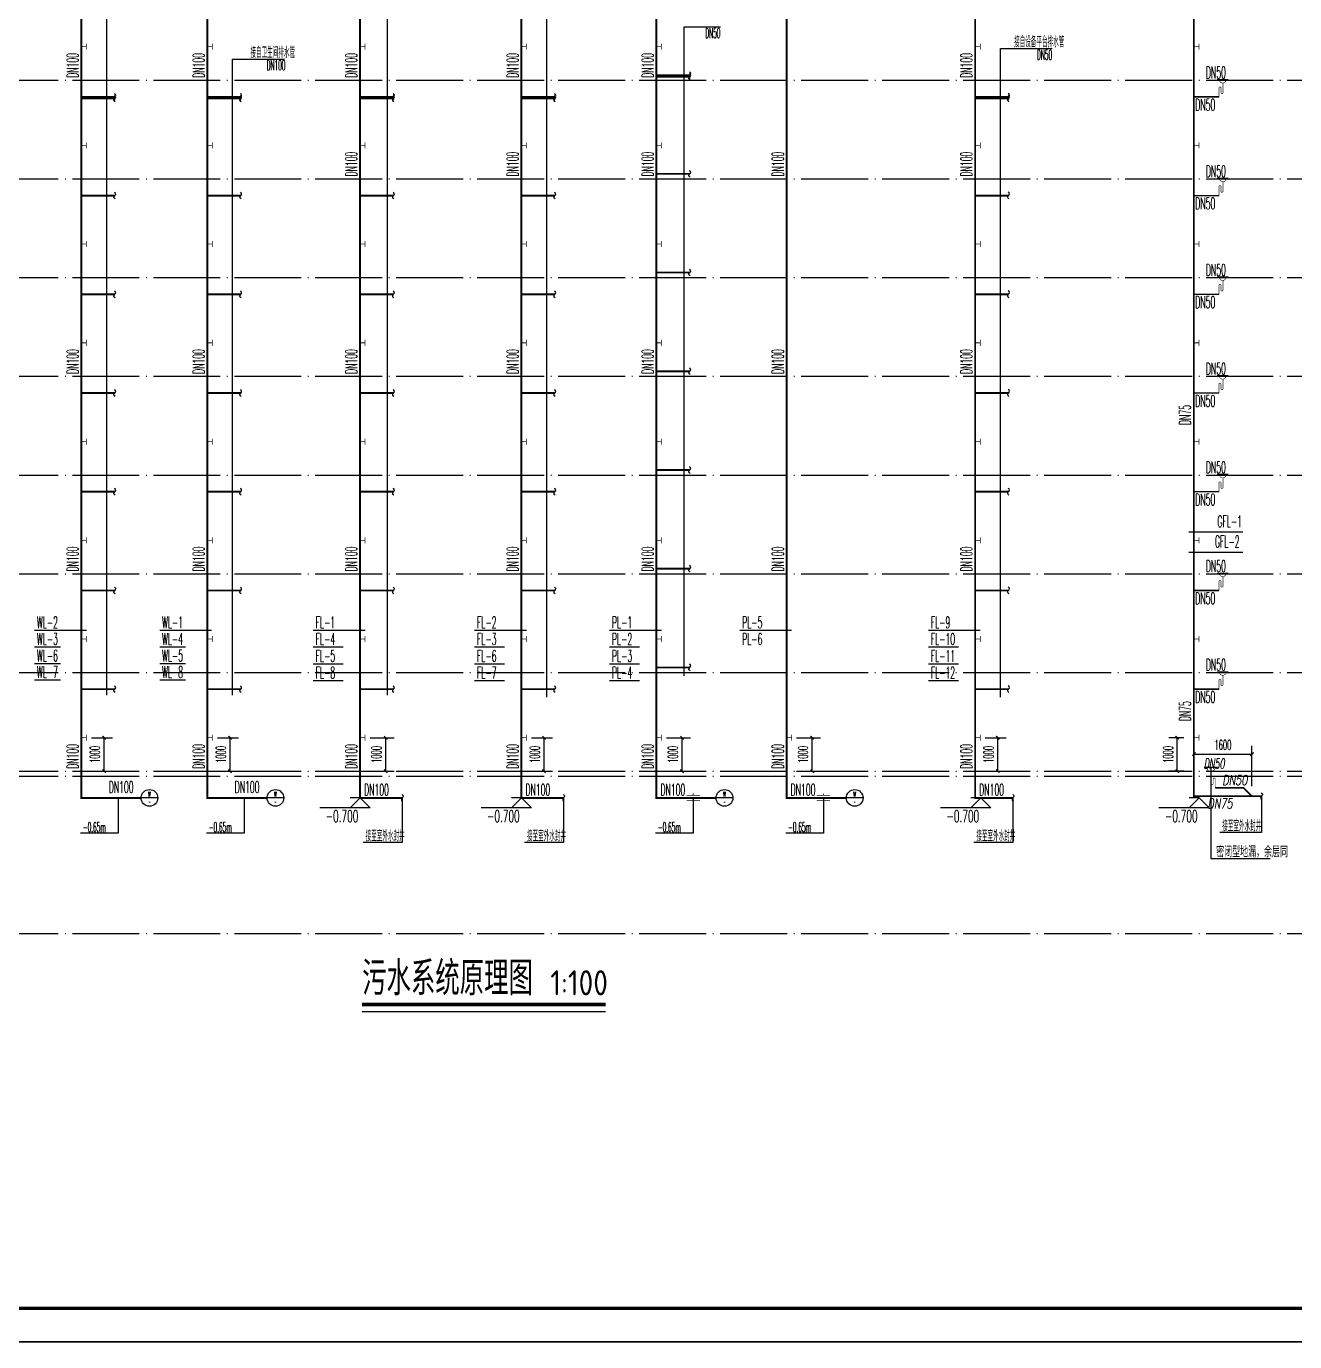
# Model space of a CAD drawing. Extents: x 27938 to 1507990, y 110129 to 923079.
# Drawn here: x 1242401 to 1280306, y 644286 to 683595 of the extents above; entities that cross this region are included whole.
import ezdxf
from ezdxf.enums import TextEntityAlignment as Align

# ---------------------------------------------------------------- set-up
doc = ezdxf.new("R2010")
doc.units = 0
doc.header["$LTSCALE"] = 1000
doc.header["$MEASUREMENT"] = 0
doc.linetypes.add('DOTE', pattern=[2.42, 2, -0.2, 0.02, -0.2])
for name, color, linetype in [('-TEXT', 3, 'Continuous'), ('DIM_SYMB', 3, 'Continuous'), ('DIM_废水', 31, 'Continuous'), ('DIM_污水', 2, 'Continuous'), ('DIM_管井排水', 5, 'Continuous'), ('DIM_阳台', 3, 'Continuous'), ('DIM_雨水', 4, 'Continuous'), ('EQUIP_污水', 7, 'Continuous'), ('EQUIP_管井排水', 7, 'Continuous'), ('PIPE-废水', 31, 'TG_F'), ('PIPE-污水', 2, 'W'), ('PIPE-管井排水', 210, 'GF'), ('PIPE-餐饮排水', 41, 'P'), ('TEXT_污水', 7, 'Continuous'), ('TWT', 7, 'Continuous'), ('TWT_DIM', 3, 'Continuous'), ('TWT_ELEV', 3, 'Continuous'), ('TWT_LEAD', 3, 'Continuous'), ('TWT_TITLE', 7, 'Continuous'), ('VALVE_污水', 7, 'Continuous'), ('WELL_污水', 2, 'Continuous'), ('图框', 140, 'Continuous')]:
    doc.layers.add(name, color=color, linetype=linetype)
doc.styles.add('_TCH_DIM_T3', font='SIMPLEX.shx', dxfattribs={"width": 0.494118, "bigfont": 'GBCBIG.shx'})
doc.styles.add('_TWT_DIM_ELE', font='SIMPLEX.shx', dxfattribs={"width": 0.7, "oblique": 9, "height": 3, "bigfont": 'aadri.shx'})
doc.styles.add('_TWT_SERIAL', font='SIMPLEX', dxfattribs={"width": 0.8, "height": 3.5, "bigfont": 'HZTXT'})
doc.styles.add('ASC', font='simplex.shx', dxfattribs={"width": 0.75, "bigfont": 'aadri.shx'})
doc.styles.add('DIM_FONT_T3', font='SIMPLEX', dxfattribs={"width": 0.705882, "bigfont": 'GBCBIG'})
doc.styles.add('HZ', font='txt', dxfattribs={"bigfont": 'hztxt'})
doc.styles.add('HZTXT2', font='simplex.shx', dxfattribs={"width": 0.8, "bigfont": 'aadri.shx'})
doc.styles.get("Standard").update_dxf_attribs({"font": 'gbenor.shx', "bigfont": 'gbcbig.shx'})
doc.styles.add('TG_LINETYPE', font='SIMPLEX', dxfattribs={"width": 0.8, "height": 3, "bigfont": 'HZTXT'})
doc.linetypes.add('GF', pattern='A,3,-0.2,["GF",Standard,S=0.25,R=0,X=-0.1,Y=-0.115],-0.35', length=3.55)
doc.linetypes.add('P', pattern='A,3,-0.2,["P",Standard,S=0.25,R=0,X=-0.1,Y=-0.115],-0.2', length=3.4)
doc.linetypes.add('TG_F', pattern='A,2,-0.3,["F",TG_LINETYPE,S=0.1,R=0,X=-0.23,Y=-0.15],0', length=2.3)
doc.linetypes.add('W', pattern='A,3,-0.2,["W",Standard,S=0.25,R=0,X=-0.1,Y=-0.115],-0.2', length=3.4)
doc.dimstyles.new('_TWT_ARCH&&100', dxfattribs={"dimtxt": 297.5, "dimasz": 100, "dimexe": 250, "dimexo": 300, "dimgap": 126.25, "dimtad": 1, "dimdec": 0, "dimzin": 0, "dimdsep": 46, "dimtxsty": '_TCH_DIM_T3', "dimblk": 'ARCHTICK', "dimcen": 0.09, "dimclrt": 7, "dimazin": 2, "dimtfac": 1, "dimtdec": 0, "dimtix": 1, "dimtmove": 2, "dimatfit": 3, "dimfxl": 1, "dimtolj": 1, "dimtzin": 0, "dimarcsym": 0})

# ---------------------------------------------------------------- blocks, each defined once
blk = doc.blocks.new('$TwtSys$00000132')
at = {"elevation": 0}
blk.add_lwpolyline([(7, -101, -0.575183), (0, 0, 0.604745), (-11, 101, 16.924828)], format="xyb", dxfattribs=at)
blk = doc.blocks.new('$TWTSYS$00000187')
blk.add_circle((0, 0, 0), 0.5)
blk = doc.blocks.new('$VALVE$00000553')
at = {"const_width": 30}
for points in [[(0, 100), (-250, 100), (-250, 100)], [(0, 100), (0, 175)], [(0, 100), (250, 100), (250, 100)], [(-250, -100), (-250, -100), (0, -100)], [(250, -100), (250, -100), (0, -100)], [(0, -175), (0, -100)]]:
    blk.add_lwpolyline(points, dxfattribs=at)
blk = doc.blocks.new('_ArchTick')
at = {"color": 0, "linetype": 'ByBlock', "const_width": 0.4}
blk.add_lwpolyline([(-0.5, -0.5), (0.5, 0.5)], dxfattribs=at)
blk = doc.blocks.new('*D233')
at = {"layer": 'Defpoints', "color": 0}
for p in [(1247810, 662336), (1248491, 662336), (1247810, 661336)]:
    blk.add_point(p, dxfattribs=at)
at = {"layer": 'TWT_DIM', "color": 0, "lineweight": -2}
for p, q in [((1248110, 662336), (1248741, 662336)), ((1248491, 661336), (1248491, 662336)), ((1248110, 661336), (1248741, 661336))]:
    blk.add_line(p, q, dxfattribs=at)
at = {"layer": 'TWT_DIM', "color": 0, "lineweight": -2, "xscale": 100, "yscale": 100, "zscale": 100}
for p, rotation in [((1248491, 662336), 90), ((1248491, 661336), 270)]:
    blk.add_blockref('_ArchTick', p, dxfattribs=dict(at, rotation=rotation))
at = {"layer": 'TWT_DIM', "color": 7, "insert": (1248216, 661836), "char_height": 297.5, "attachment_point": 5, "rotation": 90, "style": '_TCH_DIM_T3'}
blk.add_mtext('\\A1;1000', dxfattribs=at)
blk = doc.blocks.new('*D238')
at = {"layer": 'Defpoints', "color": 0}
for p in [(1244046, 662336), (1244727, 662336), (1244046, 661336)]:
    blk.add_point(p, dxfattribs=at)
at = {"layer": 'TWT_DIM', "color": 0, "lineweight": -2}
for p, q in [((1244346, 662336), (1244977, 662336)), ((1244727, 661336), (1244727, 662336)), ((1244346, 661336), (1244977, 661336))]:
    blk.add_line(p, q, dxfattribs=at)
at = {"layer": 'TWT_DIM', "color": 0, "lineweight": -2, "xscale": 100, "yscale": 100, "zscale": 100}
for p, rotation in [((1244727, 662336), 90), ((1244727, 661336), 270)]:
    blk.add_blockref('_ArchTick', p, dxfattribs=dict(at, rotation=rotation))
at = {"layer": 'TWT_DIM', "color": 7, "insert": (1244452, 661836), "char_height": 297.5, "attachment_point": 5, "rotation": 90, "style": '_TCH_DIM_T3'}
blk.add_mtext('\\A1;1000', dxfattribs=at)
blk = doc.blocks.new('*D240')
at = {"layer": 'Defpoints', "color": 0}
for p in [(1265121, 662336), (1265887, 662336), (1265121, 661336)]:
    blk.add_point(p, dxfattribs=at)
at = {"layer": 'TWT_DIM', "color": 0, "lineweight": -2}
for p, q in [((1265421, 662336), (1266137, 662336)), ((1265887, 661336), (1265887, 662336)), ((1265421, 661336), (1266137, 661336))]:
    blk.add_line(p, q, dxfattribs=at)
at = {"layer": 'TWT_DIM', "color": 0, "lineweight": -2, "xscale": 100, "yscale": 100, "zscale": 100}
for p, rotation in [((1265887, 662336), 90), ((1265887, 661336), 270)]:
    blk.add_blockref('_ArchTick', p, dxfattribs=dict(at, rotation=rotation))
at = {"layer": 'TWT_DIM', "color": 7, "insert": (1265612, 661836), "char_height": 297.5, "attachment_point": 5, "rotation": 90, "style": '_TCH_DIM_T3'}
blk.add_mtext('\\A1;1000', dxfattribs=at)
blk = doc.blocks.new('*D336')
at = {"layer": 'Defpoints', "color": 0}
for p in [(1270757, 662336), (1271433, 662336), (1270757, 661336)]:
    blk.add_point(p, dxfattribs=at)
at = {"layer": 'TWT_DIM', "color": 0, "lineweight": -2}
for p, q in [((1271057, 662336), (1271683, 662336)), ((1271433, 661336), (1271433, 662336)), ((1271057, 661336), (1271683, 661336))]:
    blk.add_line(p, q, dxfattribs=at)
at = {"layer": 'TWT_DIM', "color": 0, "lineweight": -2, "xscale": 100, "yscale": 100, "zscale": 100}
for p, rotation in [((1271433, 662336), 90), ((1271433, 661336), 270)]:
    blk.add_blockref('_ArchTick', p, dxfattribs=dict(at, rotation=rotation))
at = {"layer": 'TWT_DIM', "color": 7, "insert": (1271158, 661836), "char_height": 297.5, "attachment_point": 5, "rotation": 90, "style": '_TCH_DIM_T3'}
blk.add_mtext('\\A1;1000', dxfattribs=at)
blk = doc.blocks.new('*D338')
at = {"layer": 'Defpoints', "color": 0}
for p in [(1252375, 662336), (1253141, 662336), (1252375, 661336)]:
    blk.add_point(p, dxfattribs=at)
at = {"layer": 'TWT_DIM', "color": 0, "lineweight": -2}
for p, q in [((1252675, 662336), (1253391, 662336)), ((1253141, 661336), (1253141, 662336)), ((1252675, 661336), (1253391, 661336))]:
    blk.add_line(p, q, dxfattribs=at)
at = {"layer": 'TWT_DIM', "color": 0, "lineweight": -2, "xscale": 100, "yscale": 100, "zscale": 100}
for p, rotation in [((1253141, 662336), 90), ((1253141, 661336), 270)]:
    blk.add_blockref('_ArchTick', p, dxfattribs=dict(at, rotation=rotation))
at = {"layer": 'TWT_DIM', "color": 7, "insert": (1252866, 661836), "char_height": 297.5, "attachment_point": 5, "rotation": 90, "style": '_TCH_DIM_T3'}
blk.add_mtext('\\A1;1000', dxfattribs=at)
blk = doc.blocks.new('*D339')
at = {"layer": 'Defpoints', "color": 0}
for p in [(1261230, 662336), (1261997, 662336), (1261230, 661336)]:
    blk.add_point(p, dxfattribs=at)
at = {"layer": 'TWT_DIM', "color": 0, "lineweight": -2}
for p, q in [((1261530, 662336), (1262247, 662336)), ((1261997, 661336), (1261997, 662336)), ((1261530, 661336), (1262247, 661336))]:
    blk.add_line(p, q, dxfattribs=at)
at = {"layer": 'TWT_DIM', "color": 0, "lineweight": -2, "xscale": 100, "yscale": 100, "zscale": 100}
for p, rotation in [((1261997, 662336), 90), ((1261997, 661336), 270)]:
    blk.add_blockref('_ArchTick', p, dxfattribs=dict(at, rotation=rotation))
at = {"layer": 'TWT_DIM', "color": 7, "insert": (1261722, 661836), "char_height": 297.5, "attachment_point": 5, "rotation": 90, "style": '_TCH_DIM_T3'}
blk.add_mtext('\\A1;1000', dxfattribs=at)
blk = doc.blocks.new('*D340')
at = {"layer": 'Defpoints', "color": 0}
for p in [(1257196, 662336), (1257872, 662336), (1257196, 661336)]:
    blk.add_point(p, dxfattribs=at)
at = {"layer": 'TWT_DIM', "color": 0, "lineweight": -2}
for p, q in [((1257496, 662336), (1258122, 662336)), ((1257872, 661336), (1257872, 662336)), ((1257496, 661336), (1258122, 661336))]:
    blk.add_line(p, q, dxfattribs=at)
at = {"layer": 'TWT_DIM', "color": 0, "lineweight": -2, "xscale": 100, "yscale": 100, "zscale": 100}
for p, rotation in [((1257872, 662336), 90), ((1257872, 661336), 270)]:
    blk.add_blockref('_ArchTick', p, dxfattribs=dict(at, rotation=rotation))
at = {"layer": 'TWT_DIM', "color": 7, "insert": (1257597, 661836), "char_height": 297.5, "attachment_point": 5, "rotation": 90, "style": '_TCH_DIM_T3'}
blk.add_mtext('\\A1;1000', dxfattribs=at)
blk = doc.blocks.new('$ATTACHMENT$00000073')
at = {"const_width": 20}
for points in [[(0, 0), (150, 0)], [(150, 90), (150, -90)]]:
    blk.add_lwpolyline(points, dxfattribs=at)
blk = doc.blocks.new('$ATTACHMENT$00000066')
blk.add_line((-212, 500), (188, 500))
at = {"const_width": 20}
blk.add_lwpolyline([(-134, 500, 1.067664), (116, 500)], format="xyb", dxfattribs=at)
at = {"const_width": 30}
blk.add_lwpolyline([(0, 367), (0, 0)], dxfattribs=at)
at = {"style": 'HZ', "width": 0.7, "flags": 1}
for tag in ['UNIT', 'WHAT', 'SPEC']:
    blk.add_attdef(tag, (0, 0), '', height=0.001, dxfattribs=at)
blk = doc.blocks.new('*D1343')
at = {"layer": 'Defpoints', "color": 0}
for p in [(1276952.82848, 688435.856), (1277546.108, 688435.856), (1277546.108, 687835.856)]:
    blk.add_point(p, dxfattribs=at)
at = {"layer": 'TWT_DIM', "color": 0, "lineweight": -2}
for p, q in [((1277246.108, 688435.856), (1276702.82848, 688435.856)), ((1276952.82848, 688435.856), (1276952.82848, 688535.856)), ((1276952.82848, 687835.856), (1276952.82848, 688435.856)), ((1277246.108, 687835.856), (1276702.82848, 687835.856)), ((1276952.82848, 687835.856), (1276952.82848, 687735.856))]:
    blk.add_line(p, q, dxfattribs=at)
at = {"layer": 'TWT_DIM', "color": 0, "lineweight": -2, "xscale": 100, "yscale": 100, "zscale": 100}
for p, rotation in [((1276952.82848, 688435.856), 270), ((1276952.82848, 687835.856), 90)]:
    blk.add_blockref('_ArchTick', p, dxfattribs=dict(at, rotation=rotation))
at = {"layer": 'TWT_DIM', "color": 7, "insert": (1276677.82848, 688135.856), "char_height": 297.5, "attachment_point": 5, "rotation": 90, "style": '_TCH_DIM_T3'}
blk.add_mtext('\\A1;600', dxfattribs=at)
blk = doc.blocks.new('$Attachment$00000070')
for p, q in [((28, 3), (-130, 161)), ((-129, 101), (32, 263)), ((-94, 39), (94, 228)), ((94, 39), (-94, 228)), ((129, 101), (-32, 263)), ((-28, 3), (130, 161))]:
    blk.add_line(p, q)
blk.add_circle((0, 133), 133)
blk = doc.blocks.new('$ATTACHMENT$00000120')
blk.add_blockref('$Attachment$00000070', (0, -133))
blk = doc.blocks.new('*D1344')
at = {"layer": 'Defpoints', "color": 0}
for p in [(1279281.567, 661844.62), (1277546.108, 660585.856), (1279281.567, 660585.856)]:
    blk.add_point(p, dxfattribs=at)
at = {"layer": 'DIM_管井排水', "color": 0, "lineweight": -2}
for p, q in [((1277546.108, 660885.856), (1277546.108, 662094.62)), ((1279281.567, 660885.856), (1279281.567, 662094.62)), ((1277546.108, 661844.62), (1279281.567, 661844.62))]:
    blk.add_line(p, q, dxfattribs=at)
at = {"layer": 'DIM_管井排水', "color": 0, "lineweight": -2, "xscale": 100, "yscale": 100, "zscale": 100, "rotation": 180}
blk.add_blockref('_ArchTick', (1277546.108, 661844.62), dxfattribs=at)
at = {"layer": 'DIM_管井排水', "color": 0, "lineweight": -2, "xscale": 100, "yscale": 100, "zscale": 100}
blk.add_blockref('_ArchTick', (1279281.567, 661844.62), dxfattribs=at)
at = {"layer": 'DIM_管井排水', "color": 7, "insert": (1278413.8375, 662119.62), "char_height": 297.5, "attachment_point": 5, "style": '_TCH_DIM_T3'}
blk.add_mtext('\\A1;1600', dxfattribs=at)
blk = doc.blocks.new('*D1345')
at = {"layer": 'Defpoints', "color": 0}
for p in [(1277051, 662336), (1277546, 662336), (1277546, 661336)]:
    blk.add_point(p, dxfattribs=at)
at = {"layer": 'TWT_DIM', "color": 0, "lineweight": -2}
for p, q in [((1277246, 662336), (1276801, 662336)), ((1277051, 661336), (1277051, 662336)), ((1277246, 661336), (1276801, 661336))]:
    blk.add_line(p, q, dxfattribs=at)
at = {"layer": 'TWT_DIM', "color": 0, "lineweight": -2, "xscale": 100, "yscale": 100, "zscale": 100}
for p, rotation in [((1277051, 662336), 90), ((1277051, 661336), 270)]:
    blk.add_blockref('_ArchTick', p, dxfattribs=dict(at, rotation=rotation))
at = {"layer": 'TWT_DIM', "color": 7, "insert": (1276776, 661836), "char_height": 297.5, "attachment_point": 5, "rotation": 90, "style": '_TCH_DIM_T3'}
blk.add_mtext('\\A1;1000', dxfattribs=at)
blk = doc.blocks.new('$ATTACHMENT$00000055')
at = {"const_width": 30}
blk.add_lwpolyline([(0, 0), (0, 456, 0.75), (-100, 456), (-100, 202, -0.75), (-200, 202), (-200, 540)], format="xyb", dxfattribs=at)
blk = doc.blocks.new('A$C07307EEA')
at = {"layer": 'PIPE-管井排水'}
for points in [[(0, -750), (0, -772.5), (-22.5, -772.5)], [(0, -750), (-22.5, -750), (-22.5, -772.5)], [(0, -750), (-22.5, -750), (-22.5, -772.5)], [(0, -750), (0, -772.5), (-22.5, -772.5)], [(1485.5, -500), (1485.5, -477.5), (1494.8, -477.5)], [(1485.5, -500), (1501.4, -484.1), (1494.8, -477.5)]]:
    blk.add_hatch(color=256, dxfattribs=at).paths.add_polyline_path(points)
at = {"layer": 'DIM_管井排水'}
for p, q in [((-150, 7148), (1468.4, 7148)), ((-150, 6548), (1468.4, 6548))]:
    blk.add_line(p, q, dxfattribs=at)
at = {"layer": 'DIM_阳台'}
for p, q in [((2020.9, -750), (2020.9, -1834.8)), ((2020.9, -1834.8), (777.4, -1834.8))]:
    blk.add_line(p, q, dxfattribs=at)
at = {"layer": 'PIPE-管井排水', "const_width": 45}
for points in [[(0, 27150), (0, 24750)], [(0, 24600), (0, 25950)], [(0, 23100), (0, 24600)], [(0, 21650), (0, 23100)], [(0, 23100), (750, 23100)], [(0, 20150), (0, 21650)], [(0, 20150), (750, 20150)], [(0, 18700), (0, 20150)], [(0, 17200), (0, 18700)], [(0, 17200), (750, 17200)], [(0, 15750), (0, 17200)], [(0, 14250), (0, 15750)], [(0, 14250), (750, 14250)], [(0, 12800), (0, 14250)], [(0, 11300), (0, 12800)], [(0, 11300), (750, 11300)], [(0, 9850), (0, 11300)], [(0, 8350), (0, 9850)], [(0, 8350), (750, 8350)], [(0, 6900), (0, 8350)], [(0, 5400), (0, 6900)], [(0, 5400), (750, 5400)], [(0, 3950), (0, 5400)], [(0, 2450), (0, 3950)], [(0, 2450), (750, 2450)], [(0, 1000), (0, 2450)], [(0, -750), (0, 1000)], [(0, -750), (1735.5, -750)], [(637.6, -500), (1485.5, -500)], [(1735.5, -750), (2021.2, -750)]]:
    blk.add_lwpolyline(points, dxfattribs=at)
at = {"layer": 'PIPE-管井排水', "ltscale": 0.5, "const_width": 45}
blk.add_lwpolyline([(1485.5, -500), (1735.5, -750)], dxfattribs=at)
at = {"layer": 'TWT_ELEV'}
for p, q in [((459.4, -1100), (-1042, -1100)), ((159.4, -800), (-140.6, -1100)), ((159.4, -800), (-140.6, -800)), ((159.4, -800), (459.4, -1100))]:
    blk.add_line(p, q, dxfattribs=at)
at = {"layer": 'TWT_LEAD'}
for p, q in [((508.5, 112.8), (508.5, -2610.9)), ((508.5, -2610.9), (2281.8, -2610.9))]:
    blk.add_line(p, q, dxfattribs=at)
at = {"layer": 'EQUIP_污水'}
for name, p in [('$ATTACHMENT$00000120', (0, 27233.3)), ('$ATTACHMENT$00000073', (0, 24600)), ('$ATTACHMENT$00000073', (0, 21650)), ('$ATTACHMENT$00000073', (0, 18700)), ('$ATTACHMENT$00000073', (0, 15750)), ('$ATTACHMENT$00000073', (0, 12800)), ('$ATTACHMENT$00000073', (0, 9850)), ('$ATTACHMENT$00000073', (0, 6900)), ('$ATTACHMENT$00000073', (0, 3950)), ('$ATTACHMENT$00000073', (0, 1000)), ('$ATTACHMENT$00000066', (517.6, -379))]:
    blk.add_blockref(name, p, dxfattribs=at)
for name, p, xscale, yscale, zscale in [('$ATTACHMENT$00000066', (870, 23221), 0.8, 0.8, 0.8), ('$ATTACHMENT$00000066', (870, 20271), 0.8, 0.8, 0.8), ('$ATTACHMENT$00000066', (870, 17321), 0.8, 0.8, 0.8), ('$ATTACHMENT$00000066', (870, 14371), 0.8, 0.8, 0.8), ('$ATTACHMENT$00000066', (870, 11421), 0.8, 0.8, 0.8), ('$ATTACHMENT$00000066', (870, 8471), 0.8, 0.8, 0.8), ('$ATTACHMENT$00000066', (870, 5521), 0.8, 0.8, 0.8), ('$ATTACHMENT$00000066', (870, 2571), 0.8, 0.8, 0.8), ('$ATTACHMENT$00000055', (637.6, -500), 0.6, 0.6, 0.6)]:
    blk.add_blockref(name, p, dxfattribs=dict(at, xscale=xscale, yscale=yscale, zscale=zscale))
at = {"layer": 'EQUIP_污水', "xscale": 0.6, "yscale": -0.6, "zscale": 0.6, "rotation": 180}
for p in [(750, 23100), (750, 20150), (750, 17200), (750, 14250), (750, 11300), (750, 8350), (750, 5400), (750, 2450)]:
    blk.add_blockref('$ATTACHMENT$00000055', p, dxfattribs=at)
at = {"layer": 'EQUIP_管井排水', "rotation": 180}
blk.add_blockref('$TwtSys$00000132', (2021.2, -750), dxfattribs=at)
at = {"layer": '-TEXT', "color": 7, "style": 'ASC', "oblique": 9, "width": 0.58}
blk.add_text('DN50', height=300, dxfattribs=at).set_placement((605, 225.5), align=Align.MIDDLE)
at = {"style": 'HZ', "text_generation_flag": 4, "width": 0.7, "flags": 1}
for tag in ['UNIT', 'SPEC', 'WHAT']:
    blk.add_attdef(tag, (870, 2571), '', height=0.001, rotation=180, dxfattribs=at)
at = {"layer": 'DIM_管井排水', "color": 7, "style": '_TWT_SERIAL', "width": 0.48}
for p in [(-89.2, 25243.7), (-89.2, 10343.7), (-89.2, 1493.7)]:
    blk.add_text('DN75', height=350, rotation=90, dxfattribs=at).set_placement(p)
for s, p in [('DN50', (360.9, 23653.5)), ('DN50', (43.1, 22690.5)), ('DN50', (360.9, 20703.5)), ('DN50', (43.1, 19740.5)), ('DN50', (360.9, 17753.5)), ('DN50', (43.1, 16790.5)), ('DN50', (360.9, 14803.5)), ('DN50', (43.1, 13840.5)), ('DN50', (360.9, 11853.5)), ('DN50', (43.1, 10890.5)), ('DN50', (360.9, 8903.5)), ('DN50', (43.1, 7940.5)), ('GFL-1', (702.4, 7288)), ('GFL-2', (630.4, 6688)), ('DN50', (360.9, 5953.5)), ('DN50', (43.1, 4990.5)), ('DN50', (360.9, 3003.5)), ('DN50', (43.1, 2040.5))]:
    blk.add_text(s, height=350, dxfattribs=at).set_placement(p)
at = {"layer": 'DIM_阳台', "color": 7, "style": '_TCH_DIM_T3', "width": 0.494118}
blk.add_text('接至室外水封井', height=337.59, dxfattribs=at).set_placement((847.4, -1799.8))
at = {"layer": 'TEXT_污水', "color": 7, "style": 'HZTXT2', "oblique": 9, "width": 0.7}
for s, p in [('DN50', (851, -416.7)), ('DN75', (409.6, -1115.5))]:
    blk.add_text(s, height=300, dxfattribs=at).set_placement(p)
at = {"layer": 'TWT_ELEV', "color": 7, "style": '_TWT_DIM_ELE', "width": 0.56}
blk.add_text('-0.700', height=350, dxfattribs=at).set_placement((-864.3, -1520))
at = {"layer": 'TWT_LEAD', "color": 7, "style": 'DIM_FONT_T3', "width": 0.705882}
blk.add_text('密闭型地漏，余层同', height=337.59, dxfattribs=at).set_placement((668.2, -2575.9))
at = {"layer": 'DIM_管井排水'}
dim = blk.add_aligned_dim(p1=(0, -750), p2=(1735.5, -750), distance=1258.8, text='1600', dimstyle='_TWT_ARCH&&100', dxfattribs=at)
dim.commit()
dim.dimension.update_dxf_attribs({"geometry": '*D1344', "text_midpoint": (867.7, 783.8), "insert": (-1277546.1, -661335.9)})
at = {"layer": 'TWT_DIM'}
for p1, p2, distance, picture, middle in [((0, 26500), (0, 27100), 593.3, '*D1343', (-868.3, 26800)), ((0, 0), (0, 1000), 495.2, '*D1345', (-770.2, 500))]:
    dim = blk.add_aligned_dim(p1=p1, p2=p2, distance=distance, dimstyle='_TWT_ARCH&&100', dxfattribs=at)
    dim.commit()
    dim.dimension.update_dxf_attribs({"geometry": picture, "text_midpoint": middle, "insert": (-1277546.1, -661335.9)})

msp = doc.modelspace()

# ---------------------------------------------------------------- hatches: boundary and pattern name
at = {"layer": 'PIPE-废水'}
for points in [[(1252374.9, 660535.9), (1252347.4, 660535.9), (1252347.4, 660508.4)], [(1252374.9, 660535.9), (1252374.9, 660508.4), (1252347.4, 660508.4)], [(1257196.2, 660535.9), (1257168.7, 660535.9), (1257168.7, 660508.4)], [(1257196.2, 660535.9), (1257196.2, 660508.4), (1257168.7, 660508.4)], [(1270757, 660535.9), (1270757, 660508.4), (1270729.5, 660508.4)], [(1270757, 660535.9), (1270729.5, 660535.9), (1270729.5, 660508.4)]]:
    msp.add_hatch(color=256, dxfattribs=at).paths.add_polyline_path(points)
at = {"layer": 'PIPE-污水'}
for points in [[(1244046.3, 660535.9), (1244046.3, 660508.4), (1244018.8, 660508.4)], [(1244046.3, 660535.9), (1244018.8, 660535.9), (1244018.8, 660508.4)], [(1247809.9, 660535.9), (1247809.9, 660508.4), (1247782.4, 660508.4)], [(1247809.9, 660535.9), (1247782.4, 660535.9), (1247782.4, 660508.4)]]:
    msp.add_hatch(color=256, dxfattribs=at).paths.add_polyline_path(points)
at = {"layer": 'PIPE-餐饮排水'}
for points in [[(1261230.5, 660535.9), (1261203, 660535.9), (1261203, 660508.4)], [(1261230.5, 660535.9), (1261230.5, 660508.4), (1261203, 660508.4)], [(1265121.2, 660535.9), (1265093.7, 660535.9), (1265093.7, 660508.4)], [(1265121.2, 660535.9), (1265121.2, 660508.4), (1265093.7, 660508.4)]]:
    msp.add_hatch(color=256, dxfattribs=at).paths.add_polyline_path(points)

# ---------------------------------------------------------------- linework, layer by layer
at = {"layer": 'DIM_SYMB', "const_width": 105}
msp.add_lwpolyline([(1252436.2, 654360.1), (1259709.8, 654360.1)], dxfattribs=at)
at = {"layer": 'DIM_SYMB'}
msp.add_lwpolyline([(1252436.2, 654150.1), (1259709.8, 654150.1)], dxfattribs=at)
at = {"layer": 'DIM_废水'}
for p, q in [((1252524.9, 665536.3), (1250977.4, 665536.3)), ((1257346.2, 665536.3), (1255798.7, 665536.3)), ((1270907, 665536.3), (1269359.6, 665536.3)), ((1251874.9, 665036.3), (1250977.4, 665036.3)), ((1256696.2, 665036.3), (1255798.7, 665036.3)), ((1270257, 665036.3), (1269359.6, 665036.3)), ((1251874.9, 664536.3), (1250977.4, 664536.3)), ((1256696.2, 664536.3), (1255798.7, 664536.3)), ((1270257, 664536.3), (1269359.6, 664536.3)), ((1251874.9, 664036.3), (1250977.4, 664036.3)), ((1256696.2, 664036.3), (1255798.7, 664036.3)), ((1270257, 664036.3), (1269359.6, 664036.3))]:
    msp.add_line(p, q, dxfattribs=at)
at = {"layer": 'DIM_污水'}
for p, q in [((1244196.3, 665536.3), (1242648.8, 665536.3)), ((1247936.2, 665536.3), (1246388.7, 665536.3)), ((1261380.5, 665536.3), (1259833.1, 665536.3)), ((1265271.2, 665536.3), (1263723.8, 665536.3)), ((1243422.5, 665041.1), (1242648.8, 665041.1)), ((1247162.4, 665041.1), (1246388.7, 665041.1)), ((1260730.5, 665036.3), (1259833.1, 665036.3)), ((1243422.5, 664546), (1242648.8, 664546)), ((1247162.4, 664546), (1246388.7, 664546)), ((1260730.5, 664536.3), (1259833.1, 664536.3)), ((1243422.5, 664050.9), (1242648.8, 664050.9)), ((1247162.4, 664050.9), (1246388.7, 664050.9)), ((1260730.5, 664036.3), (1259833.1, 664036.3)), ((1246331.5, 660535.9), (1245831.5, 660535.9)), ((1250095.2, 660535.9), (1249595.2, 660535.9)), ((1263515.8, 660535.9), (1263015.8, 660535.9)), ((1267406.5, 660535.9), (1266906.5, 660535.9))]:
    msp.add_line(p, q, dxfattribs=at)
for centre in [(1246081.5, 660535.9), (1249845.2, 660535.9), (1263265.8, 660535.9), (1267156.5, 660535.9)]:
    msp.add_circle(centre, 250, dxfattribs=at)
at = {"layer": 'DIM_阳台'}
for p, q in [((1245147, 660535.9), (1245147, 659479.4)), ((1248910.7, 660535.9), (1248910.7, 659479.4)), ((1253637.1, 660535.9), (1253637.1, 659201)), ((1258458.3, 660535.9), (1258458.3, 659201)), ((1262331.2, 660535.9), (1262331.2, 659479.4)), ((1266222, 660535.9), (1266222, 659479.4)), ((1271887, 660535.9), (1271887, 659201)), ((1245147, 659479.4), (1244021.5, 659479.4)), ((1248910.7, 659479.4), (1247785.2, 659479.4)), ((1262331.2, 659479.4), (1261205.7, 659479.4)), ((1266222, 659479.4), (1265096.5, 659479.4)), ((1253637.1, 659201), (1252471.5, 659201)), ((1258458.3, 659201), (1257292.8, 659201)), ((1271887, 659201), (1270721.5, 659201))]:
    msp.add_line(p, q, dxfattribs=at)
at = {"layer": 'DIM_雨水'}
for p, q in [((1244803.3, 663610.3), (1244803.3, 686180.1)), ((1253189.9, 663603.1), (1253189.9, 686162.7)), ((1257952.4, 663542.8), (1257952.4, 686181.1)), ((1262058.4, 664188.2), (1262058.4, 683577.9)), ((1262058.4, 683577.9), (1263142.8, 683577.9)), ((1271513.3, 663542.8), (1271513.3, 682928.6)), ((1271513.3, 682928.6), (1273056.1, 682928.6)), ((1248567, 663610.3), (1248567, 682613.3)), ((1248567, 682613.3), (1250114.1, 682613.3))]:
    msp.add_line(p, q, dxfattribs=at)
at = {"layer": 'PIPE-废水', "const_width": 55}
for points in [[(1270757, 682985.9), (1270757, 687335.9)], [(1252374.9, 682985.9), (1252374.9, 684435.9)], [(1257196.2, 682985.9), (1257196.2, 684435.9)], [(1252374.9, 681485.9), (1252374.9, 682985.9)], [(1257196.2, 681485.9), (1257196.2, 682985.9)], [(1270757, 681485.9), (1270757, 682985.9)], [(1252374.9, 681485.9), (1253374.9, 681485.9)], [(1252374.9, 681435.9), (1252374.9, 681485.9)], [(1252374.9, 680035.9), (1252374.9, 681435.9)], [(1252374.9, 681435.9), (1253374.9, 681435.9)], [(1257196.2, 681485.9), (1258196.2, 681485.9)], [(1257196.2, 681435.9), (1257196.2, 681485.9)], [(1257196.2, 680035.9), (1257196.2, 681435.9)], [(1257196.2, 681435.9), (1258196.2, 681435.9)], [(1270757, 681485.9), (1271757, 681485.9)], [(1270757, 681435.9), (1270757, 681485.9)], [(1270757, 680035.9), (1270757, 681435.9)], [(1270757, 681435.9), (1271757, 681435.9)], [(1252374.9, 678535.9), (1252374.9, 680035.9)], [(1257196.2, 678535.9), (1257196.2, 680035.9)], [(1270757, 678535.9), (1270757, 680035.9)], [(1252374.9, 678535.9), (1253374.9, 678535.9)], [(1252374.9, 677085.9), (1252374.9, 678535.9)], [(1257196.2, 678535.9), (1258196.2, 678535.9)], [(1257196.2, 677085.9), (1257196.2, 678535.9)], [(1270757, 678535.9), (1271757, 678535.9)], [(1270757, 677085.9), (1270757, 678535.9)], [(1252374.9, 675585.9), (1252374.9, 677085.9)], [(1257196.2, 675585.9), (1257196.2, 677085.9)], [(1270757, 675585.9), (1270757, 677085.9)], [(1252374.9, 675585.9), (1253374.9, 675585.9)], [(1252374.9, 674135.9), (1252374.9, 675585.9)], [(1257196.2, 675585.9), (1258196.2, 675585.9)], [(1257196.2, 674135.9), (1257196.2, 675585.9)], [(1270757, 675585.9), (1271757, 675585.9)], [(1270757, 674135.9), (1270757, 675585.9)], [(1252374.9, 672635.9), (1252374.9, 674135.9)], [(1257196.2, 672635.9), (1257196.2, 674135.9)], [(1270757, 672635.9), (1270757, 674135.9)], [(1252374.9, 672635.9), (1253374.9, 672635.9)], [(1252374.9, 671185.9), (1252374.9, 672635.9)], [(1257196.2, 672635.9), (1258196.2, 672635.9)], [(1257196.2, 671185.9), (1257196.2, 672635.9)], [(1270757, 672635.9), (1271757, 672635.9)], [(1270757, 671185.9), (1270757, 672635.9)], [(1252374.9, 669685.9), (1252374.9, 671185.9)], [(1257196.2, 669685.9), (1257196.2, 671185.9)], [(1270757, 669685.9), (1270757, 671185.9)], [(1252374.9, 669685.9), (1253374.9, 669685.9)], [(1252374.9, 668235.9), (1252374.9, 669685.9)], [(1257196.2, 669685.9), (1258196.2, 669685.9)], [(1257196.2, 668235.9), (1257196.2, 669685.9)], [(1270757, 669685.9), (1271757, 669685.9)], [(1270757, 668235.9), (1270757, 669685.9)], [(1252374.9, 666735.9), (1252374.9, 668235.9)], [(1257196.2, 666735.9), (1257196.2, 668235.9)], [(1270757, 666735.9), (1270757, 668235.9)], [(1252374.9, 666735.9), (1253374.9, 666735.9)], [(1252374.9, 665285.9), (1252374.9, 666735.9)], [(1257196.2, 666735.9), (1258196.2, 666735.9)], [(1257196.2, 665285.9), (1257196.2, 666735.9)], [(1270757, 666735.9), (1271757, 666735.9)], [(1270757, 665285.9), (1270757, 666735.9)], [(1252374.9, 663785.9), (1252374.9, 665285.9)], [(1257196.2, 663785.9), (1257196.2, 665285.9)], [(1270757, 663785.9), (1270757, 665285.9)], [(1252374.9, 663785.9), (1253374.9, 663785.9)], [(1252374.9, 662335.9), (1252374.9, 663785.9)], [(1257196.2, 663785.9), (1258196.2, 663785.9)], [(1257196.2, 662335.9), (1257196.2, 663785.9)], [(1270757, 663785.9), (1271757, 663785.9)], [(1270757, 662335.9), (1270757, 663785.9)], [(1252374.9, 660535.9), (1252374.9, 662335.9)], [(1257196.2, 660535.9), (1257196.2, 662335.9)], [(1270757, 660535.9), (1270757, 662335.9)], [(1252374.9, 660535.9), (1253637.1, 660535.9)], [(1257196.2, 660535.9), (1258458.3, 660535.9)], [(1270757, 660535.9), (1271887, 660535.9)]]:
    msp.add_lwpolyline(points, dxfattribs=at)
at = {"layer": 'PIPE-污水', "const_width": 55}
for points in [[(1247809.9, 682985.9), (1247809.9, 687335.9)], [(1244046.3, 682985.9), (1244046.3, 684435.9)], [(1244046.3, 681485.9), (1244046.3, 682985.9)], [(1247809.9, 681485.9), (1247809.9, 682985.9)], [(1244046.3, 681485.9), (1245046.3, 681485.9)], [(1244046.3, 681435.9), (1244046.3, 681485.9)], [(1244046.3, 680035.9), (1244046.3, 681435.9)], [(1244046.3, 681435.9), (1245046.3, 681435.9)], [(1247809.9, 681485.9), (1248809.9, 681485.9)], [(1247809.9, 681435.9), (1247809.9, 681485.9)], [(1247809.9, 680035.9), (1247809.9, 681435.9)], [(1247809.9, 681435.9), (1248809.9, 681435.9)], [(1244046.3, 678535.9), (1244046.3, 680035.9)], [(1247809.9, 678535.9), (1247809.9, 680035.9)], [(1244046.3, 678535.9), (1245046.3, 678535.9)], [(1244046.3, 677085.9), (1244046.3, 678535.9)], [(1247809.9, 678535.9), (1248809.9, 678535.9)], [(1247809.9, 677085.9), (1247809.9, 678535.9)], [(1244046.3, 675585.9), (1244046.3, 677085.9)], [(1247809.9, 675585.9), (1247809.9, 677085.9)], [(1244046.3, 675585.9), (1245046.3, 675585.9)], [(1244046.3, 674135.9), (1244046.3, 675585.9)], [(1247809.9, 675585.9), (1248809.9, 675585.9)], [(1247809.9, 674135.9), (1247809.9, 675585.9)], [(1244046.3, 672635.9), (1244046.3, 674135.9)], [(1247809.9, 672635.9), (1247809.9, 674135.9)], [(1244046.3, 672635.9), (1245046.3, 672635.9)], [(1244046.3, 671185.9), (1244046.3, 672635.9)], [(1247809.9, 672635.9), (1248809.9, 672635.9)], [(1247809.9, 671185.9), (1247809.9, 672635.9)], [(1244046.3, 669685.9), (1244046.3, 671185.9)], [(1247809.9, 669685.9), (1247809.9, 671185.9)], [(1244046.3, 669685.9), (1245046.3, 669685.9)], [(1244046.3, 668235.9), (1244046.3, 669685.9)], [(1247809.9, 669685.9), (1248809.9, 669685.9)], [(1247809.9, 668235.9), (1247809.9, 669685.9)], [(1244046.3, 666735.9), (1244046.3, 668235.9)], [(1247809.9, 666735.9), (1247809.9, 668235.9)], [(1244046.3, 666735.9), (1245046.3, 666735.9)], [(1244046.3, 665285.9), (1244046.3, 666735.9)], [(1247809.9, 666735.9), (1248809.9, 666735.9)], [(1247809.9, 665285.9), (1247809.9, 666735.9)], [(1244046.3, 663785.9), (1244046.3, 665285.9)], [(1247809.9, 663785.9), (1247809.9, 665285.9)], [(1244046.3, 663785.9), (1245046.3, 663785.9)], [(1244046.3, 662335.9), (1244046.3, 663785.9)], [(1247809.9, 663785.9), (1248809.9, 663785.9)], [(1247809.9, 662335.9), (1247809.9, 663785.9)], [(1244046.3, 660535.9), (1244046.3, 662335.9)], [(1247809.9, 660535.9), (1247809.9, 662335.9)], [(1244046.3, 660535.9), (1245831.5, 660535.9)], [(1247809.9, 660535.9), (1249595.2, 660535.9)]]:
    msp.add_lwpolyline(points, dxfattribs=at)
at = {"layer": 'PIPE-餐饮排水', "const_width": 55}
for points in [[(1261230.5, 682985.9), (1261230.5, 688635.9)], [(1265121.2, 662335.9), (1265121.2, 685085.9)], [(1261230.5, 682135.9), (1261230.5, 682985.9)], [(1261230.5, 682135.9), (1262230.5, 682135.9)], [(1261230.5, 682085.9), (1261230.5, 682135.9)], [(1261230.5, 680035.9), (1261230.5, 682085.9)], [(1261230.5, 682085.9), (1262230.5, 682085.9)], [(1261230.5, 679185.9), (1261230.5, 680035.9)], [(1261230.5, 679185.9), (1262230.5, 679185.9)], [(1261230.5, 677085.9), (1261230.5, 679185.9)], [(1261230.5, 676235.9), (1261230.5, 677085.9)], [(1261230.5, 676235.9), (1262230.5, 676235.9)], [(1261230.5, 674135.9), (1261230.5, 676235.9)], [(1261230.5, 673285.9), (1261230.5, 674135.9)], [(1261230.5, 673285.9), (1262230.5, 673285.9)], [(1261230.5, 671185.9), (1261230.5, 673285.9)], [(1261230.5, 670335.9), (1261230.5, 671185.9)], [(1261230.5, 670335.9), (1262230.5, 670335.9)], [(1261230.5, 668235.9), (1261230.5, 670335.9)], [(1261230.5, 667385.9), (1261230.5, 668235.9)], [(1261230.5, 667385.9), (1262230.5, 667385.9)], [(1261230.5, 665285.9), (1261230.5, 667385.9)], [(1261230.5, 664435.9), (1261230.5, 665285.9)], [(1261230.5, 664435.9), (1262230.5, 664435.9)], [(1261230.5, 662335.9), (1261230.5, 664435.9)], [(1261230.5, 660535.9), (1261230.5, 662335.9)], [(1265121.2, 660535.9), (1265121.2, 662335.9)], [(1261230.5, 660535.9), (1263015.8, 660535.9)], [(1265121.2, 660535.9), (1266906.5, 660535.9)]]:
    msp.add_lwpolyline(points, dxfattribs=at)
at = {"layer": 'TWT', "color": 8, "linetype": 'DOTE'}
for p, q in [((1192957.9, 681985.9), (1304719.7, 681985.9)), ((1192957.9, 679035.9), (1304719.7, 679035.9)), ((1192957.9, 676085.9), (1304719.7, 676085.9)), ((1192957.9, 673135.9), (1304719.7, 673135.9)), ((1192957.9, 670185.9), (1304719.7, 670185.9)), ((1192957.9, 667235.9), (1304719.7, 667235.9)), ((1192957.9, 664285.9), (1304719.7, 664285.9)), ((1192957.9, 661335.9), (1304719.7, 661335.9)), ((1192957.9, 661185.9), (1304719.7, 661185.9)), ((1192957.9, 656485.9), (1304719.7, 656485.9))]:
    msp.add_line(p, q, dxfattribs=at)
at = {"layer": 'TWT_ELEV'}
for p, q in [((1252374.9, 660535.9), (1252074.9, 660235.9)), ((1252374.9, 660535.9), (1252074.9, 660535.9)), ((1252374.9, 660535.9), (1252674.9, 660235.9)), ((1257196.2, 660535.9), (1256896.2, 660235.9)), ((1257196.2, 660535.9), (1256896.2, 660535.9)), ((1257196.2, 660535.9), (1257496.2, 660235.9)), ((1270924.8, 660535.9), (1270624.8, 660235.9)), ((1270924.8, 660535.9), (1270624.8, 660535.9)), ((1270924.8, 660535.9), (1271224.8, 660235.9)), ((1252674.9, 660235.9), (1251173.5, 660235.9)), ((1257496.2, 660235.9), (1255994.8, 660235.9)), ((1271224.8, 660235.9), (1269723.5, 660235.9))]:
    msp.add_line(p, q, dxfattribs=at)
at = {"layer": 'TWT_TITLE'}
msp.add_lwpolyline([(1189457.9, 644285.9), (1315557.9, 644285.9), (1315557.9, 703685.9), (1189457.9, 703685.9)], close=True, dxfattribs=at)
at = {"layer": 'TWT_TITLE', "const_width": 100}
msp.add_lwpolyline([(1191957.9, 645285.9), (1314557.9, 645285.9), (1314557.9, 702685.9), (1191957.9, 702685.9)], close=True, dxfattribs=at)
at = {"layer": '图框'}
msp.add_lwpolyline([(1189457.9, 703685.9), (1315557.9, 703685.9), (1315557.9, 644285.9), (1189457.9, 644285.9)], close=True, dxfattribs=at)
msp.add_lwpolyline([(1189457.9, 703685.9), (1315557.9, 703685.9), (1315557.9, 644285.9), (1189457.9, 644285.9)], close=True, dxfattribs=at)
at = {"layer": '图框', "const_width": 100}
msp.add_lwpolyline([(1314557.9, 645285.9), (1314557.9, 702685.9), (1191957.9, 702685.9), (1191957.9, 645285.9)], close=True, dxfattribs=at)

# ---------------------------------------------------------------- block references
at = {"ltscale": 0.5}
msp.add_blockref('A$C07307EEA', (1277292.3, 661335.9), dxfattribs=at)
at = {"layer": 'EQUIP_污水'}
for name, p in [('$ATTACHMENT$00000073', (1244046.3, 682985.9)), ('$ATTACHMENT$00000073', (1247809.9, 682985.9)), ('$ATTACHMENT$00000073', (1252374.9, 682985.9)), ('$ATTACHMENT$00000073', (1257196.2, 682985.9)), ('$ATTACHMENT$00000073', (1261230.5, 682985.9)), ('$ATTACHMENT$00000073', (1270757, 682985.9)), ('$TwtSys$00000132', (1262230.5, 682135.9)), ('$TwtSys$00000132', (1262230.5, 682085.9)), ('$TwtSys$00000132', (1245046.3, 681485.9)), ('$TwtSys$00000132', (1245046.3, 681435.9)), ('$TwtSys$00000132', (1248809.9, 681485.9)), ('$TwtSys$00000132', (1248809.9, 681435.9)), ('$TwtSys$00000132', (1253374.9, 681485.9)), ('$TwtSys$00000132', (1253374.9, 681435.9)), ('$TwtSys$00000132', (1258196.2, 681485.9)), ('$TwtSys$00000132', (1258196.2, 681435.9)), ('$TwtSys$00000132', (1271757, 681485.9)), ('$TwtSys$00000132', (1271757, 681435.9)), ('$ATTACHMENT$00000073', (1244046.3, 680035.9)), ('$ATTACHMENT$00000073', (1247809.9, 680035.9)), ('$ATTACHMENT$00000073', (1252374.9, 680035.9)), ('$ATTACHMENT$00000073', (1257196.2, 680035.9)), ('$ATTACHMENT$00000073', (1261230.5, 680035.9)), ('$ATTACHMENT$00000073', (1270757, 680035.9)), ('$TwtSys$00000132', (1262230.5, 679185.9)), ('$TwtSys$00000132', (1245046.3, 678535.9)), ('$TwtSys$00000132', (1248809.9, 678535.9)), ('$TwtSys$00000132', (1253374.9, 678535.9)), ('$TwtSys$00000132', (1258196.2, 678535.9)), ('$TwtSys$00000132', (1271757, 678535.9)), ('$ATTACHMENT$00000073', (1244046.3, 677085.9)), ('$ATTACHMENT$00000073', (1247809.9, 677085.9)), ('$ATTACHMENT$00000073', (1252374.9, 677085.9)), ('$ATTACHMENT$00000073', (1257196.2, 677085.9)), ('$ATTACHMENT$00000073', (1261230.5, 677085.9)), ('$ATTACHMENT$00000073', (1270757, 677085.9)), ('$TwtSys$00000132', (1262230.5, 676235.9)), ('$TwtSys$00000132', (1245046.3, 675585.9)), ('$TwtSys$00000132', (1248809.9, 675585.9)), ('$TwtSys$00000132', (1253374.9, 675585.9)), ('$TwtSys$00000132', (1258196.2, 675585.9)), ('$TwtSys$00000132', (1271757, 675585.9)), ('$ATTACHMENT$00000073', (1244046.3, 674135.9)), ('$ATTACHMENT$00000073', (1247809.9, 674135.9)), ('$ATTACHMENT$00000073', (1252374.9, 674135.9)), ('$ATTACHMENT$00000073', (1257196.2, 674135.9)), ('$ATTACHMENT$00000073', (1261230.5, 674135.9)), ('$ATTACHMENT$00000073', (1270757, 674135.9)), ('$TwtSys$00000132', (1262230.5, 673285.9)), ('$TwtSys$00000132', (1245046.3, 672635.9)), ('$TwtSys$00000132', (1248809.9, 672635.9)), ('$TwtSys$00000132', (1253374.9, 672635.9)), ('$TwtSys$00000132', (1258196.2, 672635.9)), ('$TwtSys$00000132', (1271757, 672635.9)), ('$ATTACHMENT$00000073', (1244046.3, 671185.9)), ('$ATTACHMENT$00000073', (1247809.9, 671185.9)), ('$ATTACHMENT$00000073', (1252374.9, 671185.9)), ('$ATTACHMENT$00000073', (1257196.2, 671185.9)), ('$ATTACHMENT$00000073', (1261230.5, 671185.9)), ('$ATTACHMENT$00000073', (1270757, 671185.9)), ('$TwtSys$00000132', (1262230.5, 670335.9)), ('$TwtSys$00000132', (1245046.3, 669685.9)), ('$TwtSys$00000132', (1248809.9, 669685.9)), ('$TwtSys$00000132', (1253374.9, 669685.9)), ('$TwtSys$00000132', (1258196.2, 669685.9)), ('$TwtSys$00000132', (1271757, 669685.9)), ('$ATTACHMENT$00000073', (1244046.3, 668235.9)), ('$ATTACHMENT$00000073', (1247809.9, 668235.9)), ('$ATTACHMENT$00000073', (1252374.9, 668235.9)), ('$ATTACHMENT$00000073', (1257196.2, 668235.9)), ('$ATTACHMENT$00000073', (1261230.5, 668235.9)), ('$ATTACHMENT$00000073', (1270757, 668235.9)), ('$TwtSys$00000132', (1262230.5, 667385.9)), ('$TwtSys$00000132', (1245046.3, 666735.9)), ('$TwtSys$00000132', (1248809.9, 666735.9)), ('$TwtSys$00000132', (1253374.9, 666735.9)), ('$TwtSys$00000132', (1258196.2, 666735.9)), ('$TwtSys$00000132', (1271757, 666735.9)), ('$ATTACHMENT$00000073', (1244046.3, 665285.9)), ('$ATTACHMENT$00000073', (1247809.9, 665285.9)), ('$ATTACHMENT$00000073', (1252374.9, 665285.9)), ('$ATTACHMENT$00000073', (1257196.2, 665285.9)), ('$ATTACHMENT$00000073', (1261230.5, 665285.9)), ('$ATTACHMENT$00000073', (1270757, 665285.9)), ('$TwtSys$00000132', (1262230.5, 664435.9)), ('$TwtSys$00000132', (1245046.3, 663785.9)), ('$TwtSys$00000132', (1248809.9, 663785.9)), ('$TwtSys$00000132', (1253374.9, 663785.9)), ('$TwtSys$00000132', (1258196.2, 663785.9)), ('$TwtSys$00000132', (1271757, 663785.9)), ('$ATTACHMENT$00000073', (1244046.3, 662335.9)), ('$ATTACHMENT$00000073', (1247809.9, 662335.9)), ('$ATTACHMENT$00000073', (1252374.9, 662335.9)), ('$ATTACHMENT$00000073', (1257196.2, 662335.9)), ('$ATTACHMENT$00000073', (1261230.5, 662335.9)), ('$ATTACHMENT$00000073', (1265121.2, 662335.9)), ('$ATTACHMENT$00000073', (1270757, 662335.9))]:
    msp.add_blockref(name, p, dxfattribs=at)
at = {"layer": 'EQUIP_污水', "rotation": 180.0000000001}
for p in [(1253637.1, 660535.9), (1258458.3, 660535.9), (1271887, 660535.9)]:
    msp.add_blockref('$TwtSys$00000132', p, dxfattribs=at)
at = {"layer": 'VALVE_污水', "xscale": 0.8, "yscale": -0.8, "zscale": 0.8, "rotation": 180.0000000001393}
for p in [(1262331.2, 660535.9), (1266222, 660535.9)]:
    msp.add_blockref('$VALVE$00000553', p, dxfattribs=at)
at = {"layer": 'WELL_污水', "xscale": 500, "yscale": 500, "zscale": 500}
for p in [(1246081.5, 660535.9), (1249845.2, 660535.9), (1263265.8, 660535.9), (1267156.5, 660535.9)]:
    msp.add_blockref('$TWTSYS$00000187', p, dxfattribs=at)

# ---------------------------------------------------------------- texts
at = {"layer": 'DIM_SYMB', "color": 7}
for s, height, p in [('污水系统原理图', 1012.77, (1252436.2, 654637.1)), ('1:100', 750, (1258059.3, 654637.1))]:
    msp.add_text(s, height=height, dxfattribs=at).set_placement(p)
at = {"layer": 'DIM_废水', "color": 7, "style": '_TWT_SERIAL', "width": 0.48}
for s, p in [('FL-1', (1251047.4, 665606.3)), ('FL-2', (1255868.7, 665606.3)), ('FL-9', (1269429.6, 665606.3)), ('FL-4', (1251047.4, 665106.3)), ('FL-3', (1255868.7, 665106.3)), ('FL-10', (1269429.6, 665106.3)), ('FL-5', (1251047.4, 664606.3)), ('FL-6', (1255868.7, 664606.3)), ('FL-11', (1269429.6, 664606.3)), ('FL-8', (1251047.4, 664106.3)), ('FL-7', (1255868.7, 664106.3)), ('FL-12', (1269429.6, 664106.3))]:
    msp.add_text(s, height=350, dxfattribs=at).set_placement(p)
at = {"layer": 'DIM_污水', "color": 7, "style": '_TWT_SERIAL', "width": 0.48}
for p in [(1243959.3, 682055.2), (1247722.9, 682055.2), (1252287.9, 682055.2), (1257109.2, 682055.2), (1261143.5, 682055.2), (1270670, 682055.2), (1252287.9, 679105.2), (1257109.2, 679105.2), (1261143.5, 679105.2), (1265034.2, 679105.2), (1270670, 679105.2), (1243959.3, 673205.2), (1247722.9, 673205.2), (1252287.9, 673205.2), (1257109.2, 673205.2), (1261143.5, 673205.2), (1265034.2, 673205.2), (1270670, 673205.2), (1243959.3, 667305.2), (1247722.9, 667305.2), (1252287.9, 667305.2), (1257109.2, 667305.2), (1261143.5, 667305.2), (1265034.2, 667305.2), (1270670, 667305.2), (1243959.3, 661405.2), (1247722.9, 661405.2), (1252287.9, 661405.2), (1257109.2, 661405.2), (1261143.5, 661405.2), (1265034.2, 661405.2), (1270670, 661405.2)]:
    msp.add_text('DN100', height=350, rotation=90, dxfattribs=at).set_placement(p)
for s, p in [('WL-2', (1242718.8, 665606.3)), ('WL-1', (1246458.7, 665606.3)), ('PL-1', (1259903.1, 665606.3)), ('PL-5', (1263793.8, 665606.3)), ('WL-3', (1242718.8, 665111.1)), ('WL-4', (1246458.7, 665111.1)), ('PL-2', (1259903.1, 665106.3)), ('PL-6', (1263793.8, 665106.3)), ('WL-6', (1242718.8, 664616)), ('WL-5', (1246458.7, 664616)), ('PL-3', (1259903.1, 664606.3)), ('WL-7', (1242718.8, 664120.9)), ('WL-8', (1246458.7, 664120.9)), ('PL-4', (1259903.1, 664106.3)), ('DN100', (1244864.3, 660686.3)), ('DN100', (1248628, 660686.3)), ('DN100', (1252496, 660604.1)), ('DN100', (1257317.2, 660604.1)), ('DN100', (1261351.6, 660604.1)), ('DN100', (1265242.3, 660604.1)), ('DN100', (1270878.1, 660604.1))]:
    msp.add_text(s, height=350, dxfattribs=at).set_placement(p)
at = {"layer": 'DIM_污水', "color": 7, "style": '_TWT_SERIAL'}
for s, height, width, p, p2 in [('W', 132, 0.6, (1246043.8, 660581.9), (1246119.2, 660581.9)), ('-', 134.2, 0.466667, (1246054.7, 660355.9), (1246108.3, 660355.9)), ('W', 132, 0.6, (1249807.5, 660581.9), (1249882.9, 660581.9)), ('-', 134.2, 0.466667, (1249818.4, 660355.9), (1249872, 660355.9)), ('W', 132, 0.6, (1263228, 660581.9), (1263303.5, 660581.9)), ('-', 134.2, 0.466667, (1263238.9, 660355.9), (1263292.6, 660355.9)), ('W', 132, 0.6, (1267118.8, 660581.9), (1267194.2, 660581.9)), ('-', 134.2, 0.466667, (1267129.7, 660355.9), (1267183.3, 660355.9))]:
    msp.add_text(s, height=height, dxfattribs=dict(at, width=width)).set_placement(p, p2, align=Align.FIT)
at = {"layer": 'DIM_阳台', "color": 7, "style": '_TCH_DIM_T3'}
for s, height, width, p in [('-0.65m', 297.5, 0.348789, (1244091.5, 659514.4)), ('-0.65m', 297.5, 0.348789, (1247855.2, 659514.4)), ('接至室外水封井', 337.59, 0.494118, (1252541.5, 659236)), ('接至室外水封井', 337.59, 0.494118, (1257362.8, 659236)), ('-0.65m', 297.5, 0.348789, (1261275.7, 659514.4)), ('-0.65m', 297.5, 0.348789, (1265166.5, 659514.4)), ('接至室外水封井', 337.59, 0.494118, (1270791.5, 659236))]:
    msp.add_text(s, height=height, dxfattribs=dict(at, width=width)).set_placement(p)
at = {"layer": 'DIM_雨水', "color": 7, "style": '_TCH_DIM_T3'}
for s, height, width, p in [('DN50', 297.5, 0.348789, (1262692.3, 683245.4)), ('接自设备平台排水管', 337.59, 0.494118, (1271919, 682963.6)), ('接自卫生间排水管', 337.59, 0.494118, (1249098.4, 682648.3)), ('DN50', 297.5, 0.348789, (1272605.6, 682596.1)), ('DN100', 297.5, 0.348789, (1249584.6, 682280.8))]:
    msp.add_text(s, height=height, dxfattribs=dict(at, width=width)).set_placement(p)
at = {"layer": 'TWT_ELEV', "color": 7, "style": '_TWT_DIM_ELE', "width": 0.56}
for p in [(1251351.2, 659815.9), (1256172.5, 659815.9), (1269901.2, 659815.9)]:
    msp.add_text('-0.700', height=350, dxfattribs=at).set_placement(p)

# ---------------------------------------------------------------- dimensions: what is measured, and where the dimension line sits
at = {"layer": 'TWT_DIM'}
for p1, p2, distance, picture, middle in [((1244046.3, 661335.9), (1244046.3, 662335.9), -681.1, '*D238', (1244452.4, 661835.9)), ((1247809.9, 661335.9), (1247809.9, 662335.9), -681.1, '*D233', (1248216, 661835.9)), ((1252374.9, 661335.9), (1252374.9, 662335.9), -766.1, '*D338', (1252865.9, 661835.9)), ((1257196.2, 661335.9), (1257196.2, 662335.9), -675.6, '*D340', (1257596.8, 661835.9)), ((1261230.5, 661335.9), (1261230.5, 662335.9), -766.1, '*D339', (1261721.6, 661835.9)), ((1265121.2, 661335.9), (1265121.2, 662335.9), -766.1, '*D240', (1265612.3, 661835.9)), ((1270757, 661335.9), (1270757, 662335.9), -675.6, '*D336', (1271157.6, 661835.9))]:
    dim = msp.add_aligned_dim(p1=p1, p2=p2, distance=distance, dimstyle='_TWT_ARCH&&100', dxfattribs=at)
    dim.commit()
    dim.dimension.update_dxf_attribs({"geometry": picture, "text_midpoint": middle})

doc.saveas('drawing.dxf')
